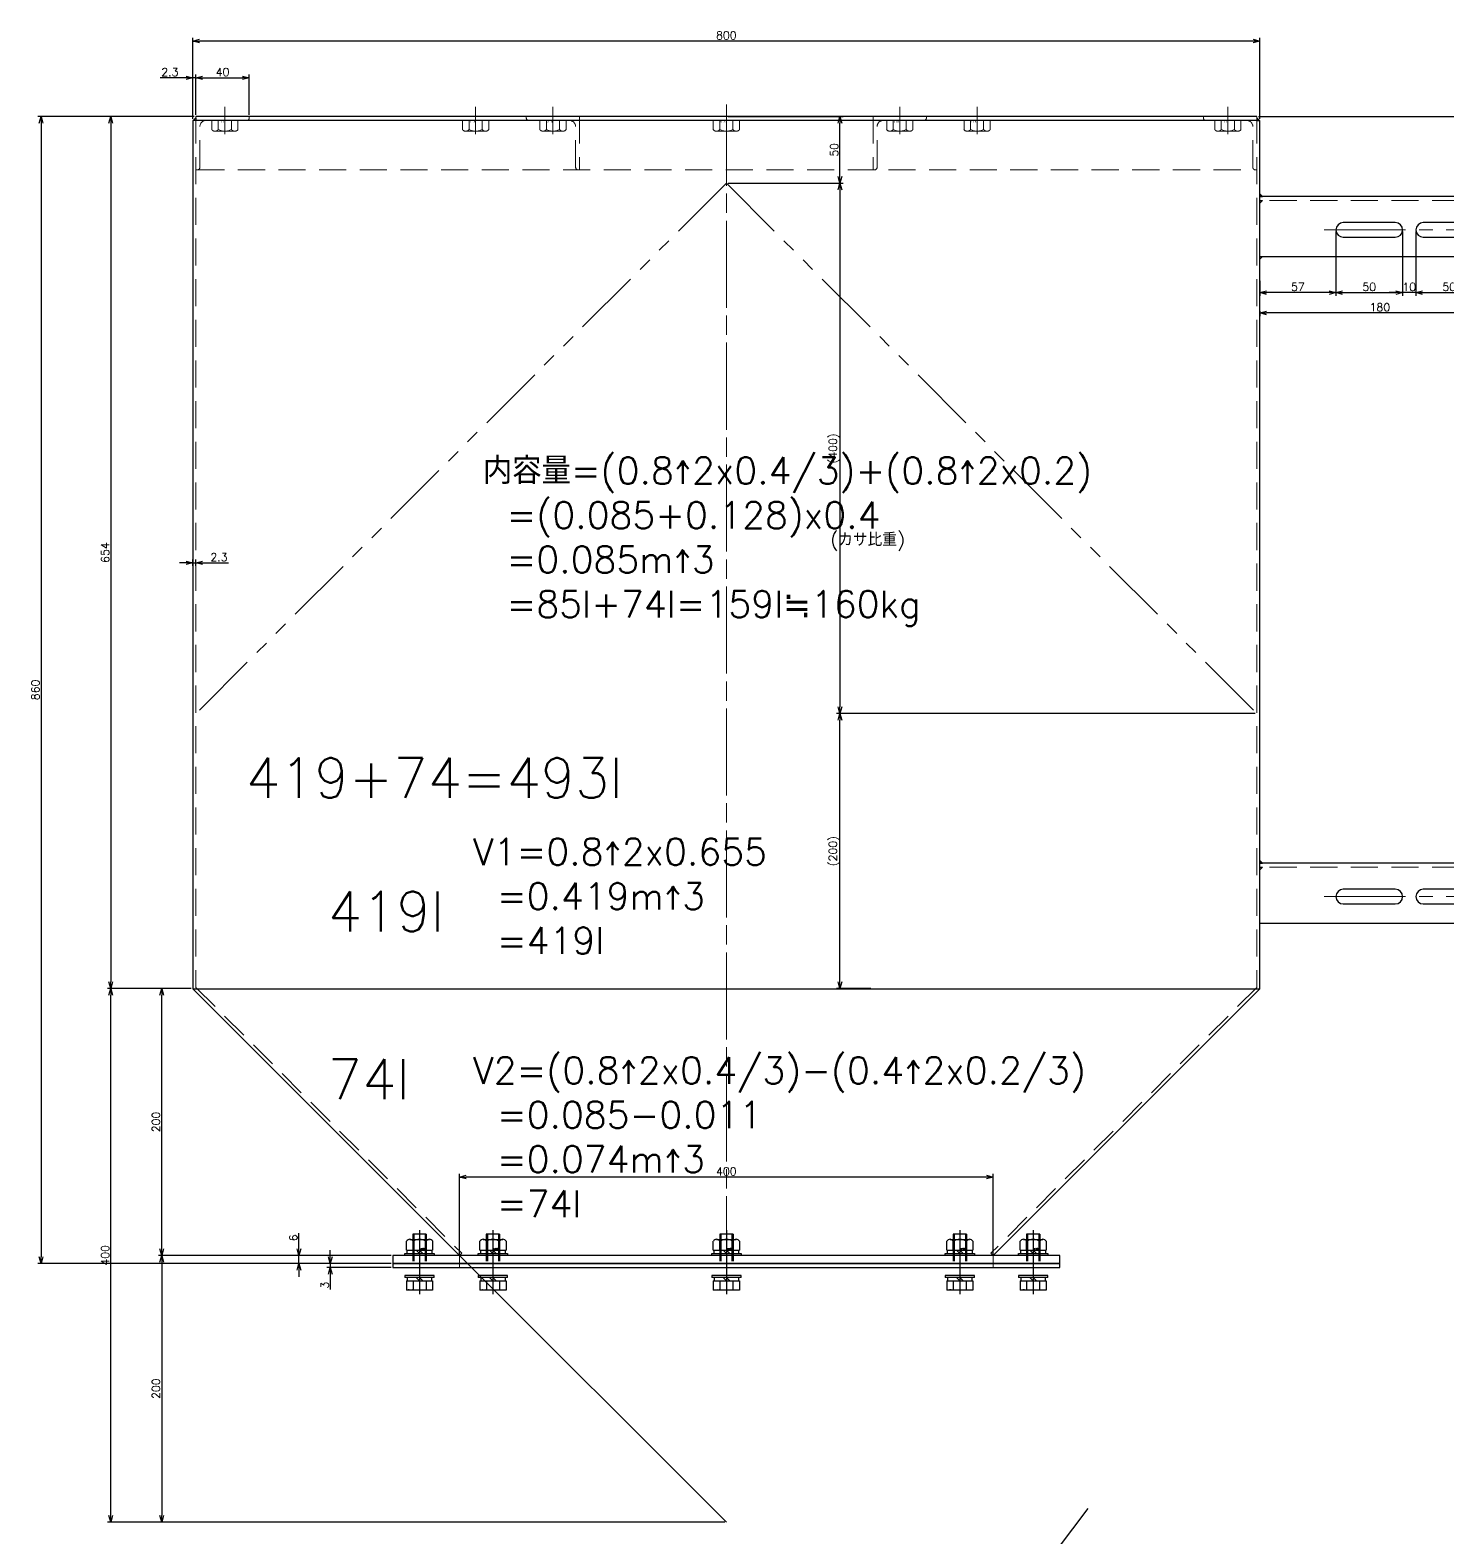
# Model space of a CAD drawing. Header units: millimetres. Extents: x 0 to 49006, y -7876 to 6995.
# Drawn here: x 12157 to 13220, y -3226 to -2095 of the extents above; entities that cross this region are included whole.
import ezdxf

# ---------------------------------------------------------------- set-up
doc = ezdxf.new("R2010")
doc.units = ezdxf.units.MM
doc.header["$LTSCALE"] = 3.2
doc.header["$PDMODE"] = 99
doc.header["$PDSIZE"] = 1
for name, pattern in [('CENTER2', [28.575, 19.05, -3.175, 3.175, -3.175]), ('HIDDEN', [9.525, 6.35, -3.175]), ('PHANTOM2', [31.75, 15.875, -3.175, 3.175, -3.175, 3.175, -3.175])]:
    doc.linetypes.add(name, pattern=pattern)
for name, color, linetype, lineweight in [('04_HIDDEN', 2, 'HIDDEN', 13), ('05_CENTER', 4, 'CENTER2', 13), ('06_PHANTOM', 2, 'PHANTOM2', 13), ('08_DIM', 3, 'Continuous', 13)]:
    doc.layers.add(name, color=color, linetype=linetype, lineweight=lineweight)
doc.layers.add('10_DRAFT', color=8, linetype='Continuous', lineweight=0, plot=False)
doc.styles.add('KANJI0', font='txt.shx', dxfattribs={"width": 0.9, "height": 30, "bigfont": 'bigfont'})
doc.styles.add('KSS_TXT', font='txt.shx', dxfattribs={"bigfont": 'extfont2.shx'})
doc.styles.add('KSS_TXT_L', font='txt.shx', dxfattribs={"height": 36, "bigfont": 'extfont2.shx'})
doc.dimstyles.new('KSS_DIM', dxfattribs={"dimscale": 12, "dimtxt": 3, "dimasz": 2.5, "dimexe": 1.25, "dimexo": 0.625, "dimtad": 1, "dimdsep": 46, "dimtxsty": 'KSS_TXT', "dimblk": 'OPEN30', "dimcen": 0, "dimazin": 2, "dimtfac": 0.75, "dimtmove": 0, "dimatfit": 3, "dimldrblk": 'OPEN30', "dimfxl": 1.25, "dimtolj": 1, "dimarcsym": 0})

# ---------------------------------------------------------------- blocks, each defined once
blk = doc.blocks.new('A$C1A3C2C0C_1_1_2_1')
at = {"color": 0, "linetype": 'CENTER2'}
blk.add_line((0, -34), (0, 14), dxfattribs=at)
at = {"color": 0}
for p, q in [((-11, 1.5), (11, 1.5)), ((-11, 1.5), (-11, 0)), ((-9.8, 11), (9.8, 11)), ((-9.8, 4), (-9.8, 11)), ((9.8, 4), (-9.8, 4)), ((-9.3, 4), (-9.3, 1.5)), ((-4.9, 4), (-4.9, 11)), ((0, 1.5), (-2.5, 4)), ((0, 4), (2.5, 1.5)), ((4.9, 4), (4.9, 11)), ((9.2, 1.5), (9.2, 4)), ((9.8, 4), (9.8, 11)), ((11, 0), (11, 1.5)), ((-11, 0), (11, 0))]:
    blk.add_line(p, q, dxfattribs=at)
at = {"color": 0, "linetype": 'HIDDEN'}
for p, q in [((-5, -31), (-5, 0)), ((-4.2, -31), (-4.2, 0)), ((4.2, -31), (4.2, 0)), ((5, -31), (5, 0)), ((-5, -31), (5, -31))]:
    blk.add_line(p, q, dxfattribs=at)
at = {"layer": '10_DRAFT', "style": 'KSS_TXT_L'}
blk.add_text('BT-M10x35L,SW,PW', height=0.3, dxfattribs=at).set_placement((5.1, 10.7))
blk = doc.blocks.new('M10Nza_1_1_2_1')
at = {"color": 0}
for p, q in [((-7.3, 12), (7.4, 12)), ((-9.8, 4), (-9.8, 10.7)), ((-9.8, 4), (9.8, 4)), ((-9.2, 1.5), (-9.2, 4)), ((-4.9, 4), (-4.9, 10.7)), ((0, 1.5), (-2.5, 4)), ((0, 4), (2.5, 1.5)), ((4.9, 10.7), (4.9, 4)), ((9.2, 4), (9.2, 1.5)), ((9.8, 10.7), (9.8, 4))]:
    blk.add_line(p, q, dxfattribs=at)
at = {"color": 0, "linetype": 'CENTER2'}
blk.add_line((0, 12), (0, 0), dxfattribs=at)
at = {"color": 0}
blk.add_lwpolyline([(-11, 1.5), (11, 1.5), (11, 0), (-11, 0)], close=True, dxfattribs=at)
for centre, radius, start, end in [((-7.3, 9.1), 2.94, 33.626, 146.374), ((0, 2.2), 9.8, 60, 120), ((7.4, 9.1), 2.94, 33.626, 146.374)]:
    blk.add_arc(centre, radius, start, end, dxfattribs=at)
at = {"layer": '10_DRAFT', "style": 'KSS_TXT'}
blk.add_text('M10', height=1.25, dxfattribs=at).set_placement((0.3, 4.1))
blk = doc.blocks.new('_Open30')
at = {"color": 0, "linetype": 'ByBlock', "lineweight": -2}
for p, q in [((-1, 0.27), (0, 0)), ((0, 0), (-1, -0.27)), ((0, 0), (-1, 0))]:
    blk.add_line(p, q, dxfattribs=at)
blk = doc.blocks.new('*D598')
at = {"layer": '08_DIM', "color": 0, "lineweight": -2, "transparency": 16777216}
for p, q in [((12281.1, -2158.5), (12281.1, -2128.2)), ((12286.1, -2130.7), (12316.1, -2130.7)), ((12321.1, -2158.5), (12321.1, -2128.2))]:
    blk.add_line(p, q, dxfattribs=at)
at = {"layer": 'Defpoints', "color": 0, "transparency": 16777216}
for p in [(12321.1, -2130.7), (12281.1, -2159.7), (12321.1, -2159.7)]:
    blk.add_point(p, dxfattribs=at)
at = {"layer": '08_DIM', "color": 0, "lineweight": -2, "transparency": 16777216, "xscale": 5, "yscale": 5, "zscale": 5, "rotation": 180}
blk.add_blockref('_Open30', (12281.1, -2130.7), dxfattribs=at)
at = {"layer": '08_DIM', "color": 0, "lineweight": -2, "transparency": 16777216, "xscale": 5, "yscale": 5, "zscale": 5}
blk.add_blockref('_Open30', (12321.1, -2130.7), dxfattribs=at)
at = {"layer": '08_DIM', "color": 0, "transparency": 16777216, "insert": (12301.1, -2126.4), "char_height": 6, "attachment_point": 5, "style": 'KSS_TXT'}
blk.add_mtext('\\A1;40', dxfattribs=at)
blk = doc.blocks.new('*D611')
at = {"layer": '08_DIM', "color": 0, "lineweight": -2, "transparency": 16777216}
for p, q in [((12273.8, -2494.4), (12268.8, -2494.4)), ((12278.8, -2496.7), (12278.8, -2491.9)), ((12278.8, -2494.4), (12281.1, -2494.4)), ((12281.1, -2496.7), (12281.1, -2491.9)), ((12286.1, -2494.4), (12305.6, -2494.4))]:
    blk.add_line(p, q, dxfattribs=at)
at = {"layer": 'Defpoints', "color": 0, "transparency": 16777216}
for p in [(12278.8, -2497.9), (12281.1, -2494.4), (12281.1, -2497.9)]:
    blk.add_point(p, dxfattribs=at)
at = {"layer": '08_DIM', "color": 0, "lineweight": -2, "transparency": 16777216, "xscale": 5, "yscale": 5, "zscale": 5}
blk.add_blockref('_Open30', (12278.8, -2494.4), dxfattribs=at)
at = {"layer": '08_DIM', "color": 0, "lineweight": -2, "transparency": 16777216, "xscale": 5, "yscale": 5, "zscale": 5, "rotation": 180}
blk.add_blockref('_Open30', (12281.1, -2494.4), dxfattribs=at)
at = {"layer": '08_DIM', "color": 0, "transparency": 16777216, "insert": (12298.4, -2490.2), "char_height": 6, "attachment_point": 5, "style": 'KSS_TXT'}
blk.add_mtext('\\A1;2.3', dxfattribs=at)
blk = doc.blocks.new('A$C6D2F3CDD_1_1')
at = {"color": 0}
for p, q in [((0, 0), (0, -40)), ((0, 0), (40, 0)), ((40, -1), (40, 0)), ((3, -38), (3, -7.5)), ((7.5, -3), (38, -3)), ((1, -40), (0, -40))]:
    blk.add_line(p, q, dxfattribs=at)
for centre, radius, start, end in [((7.5, -7.5), 4.5, 90, 180), ((38, -1), 2, 270, 0), ((1, -38), 2, 270, 0)]:
    blk.add_arc(centre, radius, start, end, dxfattribs=at)
blk = doc.blocks.new('M10Nu_1_1')
at = {"color": 0}
for p, q in [((-9.8, 0), (-9.8, 6.7)), ((-9.8, 0), (9.8, 0)), ((-7.4, 8), (7.4, 8)), ((-4.9, 0), (-4.9, 6.7)), ((4.9, 6.7), (4.9, 0)), ((9.8, 6.7), (9.8, 0))]:
    blk.add_line(p, q, dxfattribs=at)
at = {"color": 0, "linetype": 'CENTER2'}
blk.add_line((0, 8), (0, 0), dxfattribs=at)
at = {"color": 0}
for centre, radius, start, end in [((-7.4, 5.1), 2.94, 33.626, 146.374), ((0, -1.8), 9.8, 60, 120), ((7.4, 5.1), 2.94, 33.626, 146.374)]:
    blk.add_arc(centre, radius, start, end, dxfattribs=at)
at = {"layer": '10_DRAFT', "style": 'KANJI0', "width": 0.82}
blk.add_text('Ｍ１０', height=1.25, dxfattribs=at).set_placement((0.3, 0.1))
blk = doc.blocks.new('A$C7D054742_1_1')
at = {"color": 0}
for p, q in [((397.7, 860), (-397.7, 860)), ((-400, 857), (-400, 206)), ((400, 857), (-400, 857)), ((400, 206), (400, 857)), ((580, 800), (400, 800)), ((580, 760), (580, 800)), ((501.5, 780.5), (462.5, 780.5)), ((561.5, 780.5), (522.5, 780.5)), ((462.5, 769.5), (501.5, 769.5)), ((522.5, 769.5), (561.5, 769.5)), ((575, 755), (580, 760)), ((400, 755), (575, 755)), ((580, 300), (400, 300)), ((580, 260), (580, 300)), ((501.5, 280.5), (462.5, 280.5)), ((561.5, 280.5), (522.5, 280.5)), ((462.5, 269.5), (501.5, 269.5)), ((522.5, 269.5), (561.5, 269.5)), ((400, 255), (575, 255)), ((575, 255), (580, 260)), ((-400, 206), (400, 206)), ((-400, 206), (-200, 6)), ((400, 206), (200, 6))]:
    blk.add_line(p, q, dxfattribs=at)
at = {"color": 3}
for points in [[(-397.7, 857), (-399.7, 857), (-397.7, 859), (-397.7, 859)], [(397.7, 857), (399.7, 857), (397.7, 859), (397.7, 859)], [(400, 800), (402, 800), (400, 802), (400, 802)], [(400, 797), (402, 797), (400, 795), (400, 795)], [(400, 755), (402, 755), (400, 753), (400, 753)], [(400, 300), (402, 300), (400, 302), (400, 302)], [(400, 297), (402, 297), (400, 295), (400, 295)]]:
    blk.add_lwpolyline(points, close=True, dxfattribs=at)
at = {"color": 0}
blk.add_lwpolyline([(-250, 0), (250, 0), (250, 6), (-250, 6)], close=True, dxfattribs=at)
blk.add_lwpolyline([(-250, 0), (250, 0), (250, 6), (-250, 6)], close=True, dxfattribs=at)
for centre, start, end in [((462.5, 775), 90, 270), ((501.5, 775), 270, 90), ((522.5, 775), 90, 270), ((561.5, 775), 270, 90), ((462.5, 275), 90, 270), ((501.5, 275), 270, 90), ((522.5, 275), 90, 270), ((561.5, 275), 270, 90)]:
    blk.add_arc(centre, 5.5, start, end, dxfattribs=at)
at = {"layer": '04_HIDDEN'}
for p, q in [((-397.7, 860), (-397.7, 207)), ((397.7, 860), (397.7, 207)), ((-396.7, 820), (396.7, 820)), ((580, 797), (400, 797)), ((580, 297), (400, 297)), ((-397.7, 207), (-198.4, 7.6)), ((397.7, 207), (198.4, 7.6)), ((-200, 6), (-198.4, 7.6)), ((-200, 6), (-200, 0)), ((-200, 0), (-200, 6)), ((200, 6), (198.4, 7.6)), ((200, 6), (200, 0)), ((200, 0), (200, 6))]:
    blk.add_line(p, q, dxfattribs=at)
at = {"layer": '05_CENTER'}
for p, q in [((-376, 846.7), (-376, 867.3)), ((-188, 846.7), (-188, 867.3)), ((-130, 846.7), (-130, 867.3)), ((130, 846.7), (130, 867.3)), ((188, 846.7), (188, 867.3)), ((376, 846.7), (376, 867.3)), ((448.3, 775), (575.7, 775)), ((448.3, 275), (575.7, 275)), ((-230, 13.5), (-230, -7.7)), ((-175, 13.5), (-175, -7.7)), ((175, 13.5), (175, -7.7)), ((230, 13.5), (230, -7.7))]:
    blk.add_line(p, q, dxfattribs=at)
blk.add_lwpolyline([(0, 869), (0, -10.6)], close=True, dxfattribs=at)
at = {"layer": '04_HIDDEN'}
for p in [(-397.7, 860), (110, 860)]:
    blk.add_blockref('A$C6D2F3CDD_1_1', p, dxfattribs=at)
at = {"layer": '04_HIDDEN', "xscale": -1}
for p in [(-110, 860), (397.7, 860)]:
    blk.add_blockref('A$C6D2F3CDD_1_1', p, dxfattribs=at)
at = {"layer": '04_HIDDEN', "rotation": 180}
for p in [(-376, 857), (-188, 857), (0, 857), (188, 857), (376, 857)]:
    blk.add_blockref('M10Nu_1_1', p, dxfattribs=at)
at = {"layer": '04_HIDDEN', "color": 9, "rotation": 180}
for p in [(-130, 857), (130, 857)]:
    blk.add_blockref('M10Nu_1_1', p, dxfattribs=at)
blk = doc.blocks.new('A$C45B13965_1_1')
at = {"color": 3}
blk.add_lwpolyline([(-250, -3), (250, -3), (250, 0), (-250, 0)], close=True, dxfattribs=at)
at = {"layer": '04_HIDDEN', "color": 3}
for p, q in [((-200, 0), (-200, -3)), ((200, 0), (200, -3))]:
    blk.add_line(p, q, dxfattribs=at)
at = {"layer": '05_CENTER'}
for p, q in [((-230, 5.2), (-230, -8.4)), ((230, 5.2), (230, -8.4))]:
    blk.add_line(p, q, dxfattribs=at)
at = {"layer": '10_DRAFT'}
blk.add_line((0, 0), (0, -3), dxfattribs=at)
blk = doc.blocks.new('*D1374')
at = {"layer": '08_DIM', "color": 0, "lineweight": -2, "transparency": 16777216}
for p, q in [((12277.6, -2813.7), (12214.8, -2813.7)), ((12217.3, -3208.7), (12217.3, -2818.7)), ((12677.6, -3213.7), (12214.8, -3213.7))]:
    blk.add_line(p, q, dxfattribs=at)
at = {"layer": 'Defpoints', "color": 0, "transparency": 16777216}
for p in [(12217.3, -2813.7), (12278.8, -2813.7), (12678.8, -3213.7)]:
    blk.add_point(p, dxfattribs=at)
at = {"layer": '08_DIM', "color": 0, "lineweight": -2, "transparency": 16777216, "xscale": 5, "yscale": 5, "zscale": 5}
for p, rotation in [((12217.3, -2813.7), 90), ((12217.3, -3213.7), 270)]:
    blk.add_blockref('_Open30', p, dxfattribs=dict(at, rotation=rotation))
at = {"layer": '08_DIM', "color": 0, "transparency": 16777216, "insert": (12213.1, -3013.7), "char_height": 6, "attachment_point": 5, "rotation": 90, "style": 'KSS_TXT'}
blk.add_mtext('\\A1;400', dxfattribs=at)
blk = doc.blocks.new('*D1375')
at = {"layer": '08_DIM', "color": 0, "lineweight": -2, "transparency": 16777216}
for p, q in [((12427.6, -3013.7), (12253, -3013.7)), ((12255.5, -3018.7), (12255.5, -3208.7)), ((12677.6, -3213.7), (12253, -3213.7))]:
    blk.add_line(p, q, dxfattribs=at)
at = {"layer": 'Defpoints', "color": 0, "transparency": 16777216}
for p in [(12428.8, -3013.7), (12255.5, -3213.7), (12678.8, -3213.7)]:
    blk.add_point(p, dxfattribs=at)
at = {"layer": '08_DIM', "color": 0, "lineweight": -2, "transparency": 16777216, "xscale": 5, "yscale": 5, "zscale": 5}
for p, rotation in [((12255.5, -3013.7), 90), ((12255.5, -3213.7), 270)]:
    blk.add_blockref('_Open30', p, dxfattribs=dict(at, rotation=rotation))
at = {"layer": '08_DIM', "color": 0, "transparency": 16777216, "insert": (12251.2, -3113.7), "char_height": 6, "attachment_point": 5, "rotation": 90, "style": 'KSS_TXT'}
blk.add_mtext('\\A1;200', dxfattribs=at)
blk = doc.blocks.new('*D1376')
at = {"layer": '08_DIM', "color": 0, "lineweight": -2, "transparency": 16777216}
for p, q in [((12478.8, -3013.5), (12478.8, -2952.5)), ((12873.8, -2955), (12483.8, -2955)), ((12878.8, -3013.5), (12878.8, -2952.5))]:
    blk.add_line(p, q, dxfattribs=at)
at = {"layer": 'Defpoints', "color": 0, "transparency": 16777216}
for p in [(12478.8, -2955), (12478.8, -3014.7), (12878.8, -3014.7)]:
    blk.add_point(p, dxfattribs=at)
at = {"layer": '08_DIM', "color": 0, "lineweight": -2, "transparency": 16777216, "xscale": 5, "yscale": 5, "zscale": 5, "rotation": 180}
blk.add_blockref('_Open30', (12478.8, -2955), dxfattribs=at)
at = {"layer": '08_DIM', "color": 0, "lineweight": -2, "transparency": 16777216, "xscale": 5, "yscale": 5, "zscale": 5}
blk.add_blockref('_Open30', (12878.8, -2955), dxfattribs=at)
at = {"layer": '08_DIM', "color": 0, "transparency": 16777216, "insert": (12678.8, -2950.8), "char_height": 6, "attachment_point": 5, "style": 'KSS_TXT'}
blk.add_mtext('\\A1;400', dxfattribs=at)
blk = doc.blocks.new('*D1377')
at = {"layer": '08_DIM', "color": 0, "lineweight": -2, "transparency": 16777216}
for p, q in [((12279.9, -2159.7), (12214.8, -2159.7)), ((12217.3, -2164.7), (12217.3, -2808.7)), ((12277.6, -2813.7), (12214.8, -2813.7))]:
    blk.add_line(p, q, dxfattribs=at)
at = {"layer": 'Defpoints', "color": 0, "transparency": 16777216}
for p in [(12281.1, -2159.7), (12217.3, -2813.7), (12278.8, -2813.7)]:
    blk.add_point(p, dxfattribs=at)
at = {"layer": '08_DIM', "color": 0, "lineweight": -2, "transparency": 16777216, "xscale": 5, "yscale": 5, "zscale": 5}
for p, rotation in [((12217.3, -2159.7), 90), ((12217.3, -2813.7), 270)]:
    blk.add_blockref('_Open30', p, dxfattribs=dict(at, rotation=rotation))
at = {"layer": '08_DIM', "color": 0, "transparency": 16777216, "insert": (12213.1, -2486.7), "char_height": 6, "attachment_point": 5, "rotation": 90, "style": 'KSS_TXT'}
blk.add_mtext('\\A1;654', dxfattribs=at)
blk = doc.blocks.new('*D1378')
at = {"layer": '08_DIM', "color": 0, "lineweight": -2, "transparency": 16777216}
for p, q in [((12277.6, -2813.7), (12253, -2813.7)), ((12255.5, -3008.7), (12255.5, -2818.7)), ((12427.6, -3013.7), (12253, -3013.7))]:
    blk.add_line(p, q, dxfattribs=at)
at = {"layer": 'Defpoints', "color": 0, "transparency": 16777216}
for p in [(12255.5, -2813.7), (12278.8, -2813.7), (12428.8, -3013.7)]:
    blk.add_point(p, dxfattribs=at)
at = {"layer": '08_DIM', "color": 0, "lineweight": -2, "transparency": 16777216, "xscale": 5, "yscale": 5, "zscale": 5}
for p, rotation in [((12255.5, -2813.7), 90), ((12255.5, -3013.7), 270)]:
    blk.add_blockref('_Open30', p, dxfattribs=dict(at, rotation=rotation))
at = {"layer": '08_DIM', "color": 0, "transparency": 16777216, "insert": (12251.2, -2913.7), "char_height": 6, "attachment_point": 5, "rotation": 90, "style": 'KSS_TXT'}
blk.add_mtext('\\A1;200', dxfattribs=at)
blk = doc.blocks.new('*D1380')
at = {"layer": '08_DIM', "color": 0, "lineweight": -2, "transparency": 16777216}
for p, q in [((12279.9, -2159.7), (12162.5, -2159.7)), ((12165, -2164.7), (12165, -3014.7)), ((12427.6, -3019.7), (12162.5, -3019.7))]:
    blk.add_line(p, q, dxfattribs=at)
at = {"layer": 'Defpoints', "color": 0, "transparency": 16777216}
for p in [(12281.1, -2159.7), (12165, -3019.7), (12428.8, -3019.7)]:
    blk.add_point(p, dxfattribs=at)
at = {"layer": '08_DIM', "color": 0, "lineweight": -2, "transparency": 16777216, "xscale": 5, "yscale": 5, "zscale": 5}
for p, rotation in [((12165, -2159.7), 90), ((12165, -3019.7), 270)]:
    blk.add_blockref('_Open30', p, dxfattribs=dict(at, rotation=rotation))
at = {"layer": '08_DIM', "color": 0, "transparency": 16777216, "insert": (12160.8, -2589.7), "char_height": 6, "attachment_point": 5, "rotation": 90, "style": 'KSS_TXT'}
blk.add_mtext('\\A1;860', dxfattribs=at)
blk = doc.blocks.new('*D1383')
at = {"layer": '08_DIM', "color": 0, "lineweight": -2, "transparency": 16777216}
for p, q in [((12278.8, -2161.5), (12278.8, -2100.6)), ((13078.8, -2161.5), (13078.8, -2100.6)), ((13073.8, -2103.1), (12283.8, -2103.1))]:
    blk.add_line(p, q, dxfattribs=at)
at = {"layer": 'Defpoints', "color": 0, "transparency": 16777216}
for p in [(12278.8, -2103.1), (12278.8, -2162.7), (13078.8, -2162.7)]:
    blk.add_point(p, dxfattribs=at)
at = {"layer": '08_DIM', "color": 0, "lineweight": -2, "transparency": 16777216, "xscale": 5, "yscale": 5, "zscale": 5, "rotation": 180}
blk.add_blockref('_Open30', (12278.8, -2103.1), dxfattribs=at)
at = {"layer": '08_DIM', "color": 0, "lineweight": -2, "transparency": 16777216, "xscale": 5, "yscale": 5, "zscale": 5}
blk.add_blockref('_Open30', (13078.8, -2103.1), dxfattribs=at)
at = {"layer": '08_DIM', "color": 0, "transparency": 16777216, "insert": (12678.8, -2098.9), "char_height": 6, "attachment_point": 5, "style": 'KSS_TXT'}
blk.add_mtext('\\A1;800', dxfattribs=at)
blk = doc.blocks.new('*D1384')
at = {"layer": '08_DIM', "color": 0, "lineweight": -2, "transparency": 16777216}
for p, q in [((12358.4, -3008.7), (12358.4, -2997.2)), ((12427.6, -3013.7), (12355.9, -3013.7)), ((12358.4, -3019.7), (12358.4, -3013.7)), ((12427.6, -3019.7), (12355.9, -3019.7)), ((12358.4, -3024.7), (12358.4, -3029.7))]:
    blk.add_line(p, q, dxfattribs=at)
at = {"layer": 'Defpoints', "color": 0, "transparency": 16777216}
for p in [(12358.4, -3013.7), (12428.8, -3013.7), (12428.8, -3019.7)]:
    blk.add_point(p, dxfattribs=at)
at = {"layer": '08_DIM', "color": 0, "lineweight": -2, "transparency": 16777216, "xscale": 5, "yscale": 5, "zscale": 5}
for p, rotation in [((12358.4, -3013.7), 270), ((12358.4, -3019.7), 90)]:
    blk.add_blockref('_Open30', p, dxfattribs=dict(at, rotation=rotation))
at = {"layer": '08_DIM', "color": 0, "transparency": 16777216, "insert": (12354.2, -3000.5), "char_height": 6, "attachment_point": 5, "rotation": 90, "style": 'KSS_TXT'}
blk.add_mtext('\\A1;6', dxfattribs=at)
blk = doc.blocks.new('*D1385')
at = {"layer": '08_DIM', "color": 0, "lineweight": -2, "transparency": 16777216}
for p, q in [((12381.9, -3014.7), (12381.9, -3009.7)), ((12427.6, -3019.7), (12379.4, -3019.7)), ((12427.6, -3022.7), (12379.4, -3022.7)), ((12381.9, -3019.7), (12381.9, -3022.7)), ((12381.9, -3027.7), (12381.9, -3039.2))]:
    blk.add_line(p, q, dxfattribs=at)
at = {"layer": 'Defpoints', "color": 0, "transparency": 16777216}
for p in [(12381.9, -3022.7), (12428.8, -3019.7), (12428.8, -3022.7)]:
    blk.add_point(p, dxfattribs=at)
at = {"layer": '08_DIM', "color": 0, "lineweight": -2, "transparency": 16777216, "xscale": 5, "yscale": 5, "zscale": 5}
for p, rotation in [((12381.9, -3019.7), 270), ((12381.9, -3022.7), 90)]:
    blk.add_blockref('_Open30', p, dxfattribs=dict(at, rotation=rotation))
at = {"layer": '08_DIM', "color": 0, "transparency": 16777216, "insert": (12377.7, -3036), "char_height": 6, "attachment_point": 5, "rotation": 90, "style": 'KSS_TXT'}
blk.add_mtext('\\A1;3', dxfattribs=at)
blk = doc.blocks.new('*D1462')
at = {"layer": '08_DIM', "color": 0, "lineweight": -2, "transparency": 16777216}
for p, q in [((12273.8, -2130.7), (12254.3, -2130.7)), ((12278.8, -2161.5), (12278.8, -2128.2)), ((12281.1, -2130.7), (12278.8, -2130.7)), ((12281.1, -2158.5), (12281.1, -2128.2)), ((12286.1, -2130.7), (12291.1, -2130.7))]:
    blk.add_line(p, q, dxfattribs=at)
at = {"layer": 'Defpoints', "color": 0, "transparency": 16777216}
for p in [(12278.8, -2130.7), (12278.8, -2162.7), (12281.1, -2159.7)]:
    blk.add_point(p, dxfattribs=at)
at = {"layer": '08_DIM', "color": 0, "lineweight": -2, "transparency": 16777216, "xscale": 5, "yscale": 5, "zscale": 5}
blk.add_blockref('_Open30', (12278.8, -2130.7), dxfattribs=at)
at = {"layer": '08_DIM', "color": 0, "lineweight": -2, "transparency": 16777216, "xscale": 5, "yscale": 5, "zscale": 5, "rotation": 180}
blk.add_blockref('_Open30', (12281.1, -2130.7), dxfattribs=at)
at = {"layer": '08_DIM', "color": 0, "transparency": 16777216, "insert": (12261.6, -2126.4), "char_height": 6, "attachment_point": 5, "style": 'KSS_TXT'}
blk.add_mtext('\\A1;2.3', dxfattribs=at)
blk = doc.blocks.new('*D1466')
at = {"layer": '08_DIM', "color": 0, "lineweight": -2, "transparency": 16777216}
for p, q in [((12680.1, -2159.7), (12766.5, -2159.7)), ((12764, -2204.7), (12764, -2164.7)), ((12680.1, -2209.7), (12766.5, -2209.7))]:
    blk.add_line(p, q, dxfattribs=at)
at = {"layer": 'Defpoints', "color": 0, "transparency": 16777216}
for p in [(12678.8, -2159.7), (12764, -2159.7), (12678.8, -2209.7)]:
    blk.add_point(p, dxfattribs=at)
at = {"layer": '08_DIM', "color": 0, "lineweight": -2, "transparency": 16777216, "xscale": 5, "yscale": 5, "zscale": 5}
for p, rotation in [((12764, -2159.7), 90), ((12764, -2209.7), 270)]:
    blk.add_blockref('_Open30', p, dxfattribs=dict(at, rotation=rotation))
at = {"layer": '08_DIM', "color": 0, "transparency": 16777216, "insert": (12759.7, -2184.7), "char_height": 6, "attachment_point": 5, "rotation": 90, "style": 'KSS_TXT'}
blk.add_mtext('\\A1;50', dxfattribs=at)
blk = doc.blocks.new('*D1467')
at = {"layer": '08_DIM', "color": 0, "lineweight": -2, "transparency": 16777216}
for p, q in [((12680.1, -2209.7), (12766.5, -2209.7)), ((12764, -2214.7), (12764, -2602.4)), ((13075.3, -2607.4), (12761.5, -2607.4))]:
    blk.add_line(p, q, dxfattribs=at)
at = {"layer": 'Defpoints', "color": 0, "transparency": 16777216}
for p in [(12678.8, -2209.7), (12764, -2607.4), (13076.5, -2607.4)]:
    blk.add_point(p, dxfattribs=at)
at = {"layer": '08_DIM', "color": 0, "lineweight": -2, "transparency": 16777216, "xscale": 5, "yscale": 5, "zscale": 5}
for p, rotation in [((12764, -2209.7), 90), ((12764, -2607.4), 270)]:
    blk.add_blockref('_Open30', p, dxfattribs=dict(at, rotation=rotation))
at = {"layer": '08_DIM', "color": 0, "transparency": 16777216, "insert": (12759.7, -2408.6), "char_height": 6, "attachment_point": 5, "rotation": 90, "style": 'KSS_TXT'}
blk.add_mtext('\\A1;(400)', dxfattribs=at)
blk = doc.blocks.new('*D1468')
at = {"layer": '08_DIM', "color": 0, "lineweight": -2, "transparency": 16777216}
for p, q in [((13075.3, -2607.4), (12761.5, -2607.4)), ((12764, -2808.7), (12764, -2612.4)), ((12787.1, -2813.7), (12761.5, -2813.7))]:
    blk.add_line(p, q, dxfattribs=at)
at = {"layer": 'Defpoints', "color": 0, "transparency": 16777216}
for p in [(12764, -2607.4), (13076.5, -2607.4), (12788.3, -2813.7)]:
    blk.add_point(p, dxfattribs=at)
at = {"layer": '08_DIM', "color": 0, "lineweight": -2, "transparency": 16777216, "xscale": 5, "yscale": 5, "zscale": 5}
for p, rotation in [((12764, -2607.4), 90), ((12764, -2813.7), 270)]:
    blk.add_blockref('_Open30', p, dxfattribs=dict(at, rotation=rotation))
at = {"layer": '08_DIM', "color": 0, "transparency": 16777216, "insert": (12759.7, -2710.6), "char_height": 6, "attachment_point": 5, "rotation": 90, "style": 'KSS_TXT'}
blk.add_mtext('\\A1;(200)', dxfattribs=at)
blk = doc.blocks.new('*D1548')
at = {"layer": '08_DIM', "color": 0, "lineweight": -2, "transparency": 16777216}
for p, q in [((13258.8, -2261), (13258.8, -2309.5)), ((13078.8, -2305.8), (13078.8, -2309.5)), ((13253.8, -2307), (13083.8, -2307))]:
    blk.add_line(p, q, dxfattribs=at)
at = {"layer": 'Defpoints', "color": 0, "transparency": 16777216}
for p in [(13258.8, -2259.7), (13078.8, -2304.5), (13078.8, -2307)]:
    blk.add_point(p, dxfattribs=at)
at = {"layer": '08_DIM', "color": 0, "lineweight": -2, "transparency": 16777216, "xscale": 5, "yscale": 5, "zscale": 5, "rotation": 180}
blk.add_blockref('_Open30', (13078.8, -2307), dxfattribs=at)
at = {"layer": '08_DIM', "color": 0, "lineweight": -2, "transparency": 16777216, "xscale": 5, "yscale": 5, "zscale": 5}
blk.add_blockref('_Open30', (13258.8, -2307), dxfattribs=at)
at = {"layer": '08_DIM', "color": 0, "transparency": 16777216, "insert": (13168.8, -2302.8), "char_height": 6, "attachment_point": 5, "style": 'KSS_TXT'}
blk.add_mtext('\\A1;180', dxfattribs=at)
blk = doc.blocks.new('*D1549')
at = {"layer": '08_DIM', "color": 0, "lineweight": -2, "transparency": 16777216}
for p, q in [((13077.8, -2159.7), (13323.1, -2159.7)), ((13320.6, -2214.7), (13320.6, -2164.7)), ((13260.1, -2219.7), (13323.1, -2219.7))]:
    blk.add_line(p, q, dxfattribs=at)
at = {"layer": 'Defpoints', "color": 0, "transparency": 16777216}
for p in [(13076.5, -2159.7), (13320.6, -2159.7), (13258.8, -2219.7)]:
    blk.add_point(p, dxfattribs=at)
at = {"layer": '08_DIM', "color": 0, "lineweight": -2, "transparency": 16777216, "xscale": 5, "yscale": 5, "zscale": 5}
for p, rotation in [((13320.6, -2159.7), 90), ((13320.6, -2219.7), 270)]:
    blk.add_blockref('_Open30', p, dxfattribs=dict(at, rotation=rotation))
at = {"layer": '08_DIM', "color": 0, "transparency": 16777216, "insert": (13316.4, -2189.7), "char_height": 6, "attachment_point": 5, "rotation": 90, "style": 'KSS_TXT'}
blk.add_mtext('\\A1;60', dxfattribs=at)
blk = doc.blocks.new('*D1552')
at = {"layer": '08_DIM', "color": 0, "lineweight": -2, "transparency": 16777216}
for p, q in [((13135.8, -2246), (13135.8, -2294.3)), ((13078.8, -2283), (13078.8, -2294.3)), ((13130.8, -2291.8), (13083.8, -2291.8))]:
    blk.add_line(p, q, dxfattribs=at)
at = {"layer": 'Defpoints', "color": 0, "transparency": 16777216}
for p in [(13135.8, -2244.7), (13078.8, -2281.8), (13078.8, -2291.8)]:
    blk.add_point(p, dxfattribs=at)
at = {"layer": '08_DIM', "color": 0, "lineweight": -2, "transparency": 16777216, "xscale": 5, "yscale": 5, "zscale": 5, "rotation": 180}
blk.add_blockref('_Open30', (13078.8, -2291.8), dxfattribs=at)
at = {"layer": '08_DIM', "color": 0, "lineweight": -2, "transparency": 16777216, "xscale": 5, "yscale": 5, "zscale": 5}
blk.add_blockref('_Open30', (13135.8, -2291.8), dxfattribs=at)
at = {"layer": '08_DIM', "color": 0, "transparency": 16777216, "insert": (13107.3, -2287.5), "char_height": 6, "attachment_point": 5, "style": 'KSS_TXT'}
blk.add_mtext('\\A1;57', dxfattribs=at)
blk = doc.blocks.new('*D1553')
at = {"layer": '08_DIM', "color": 0, "lineweight": -2, "transparency": 16777216}
for p, q in [((13135.8, -2246), (13135.8, -2294.3)), ((13185.8, -2246), (13185.8, -2294.3)), ((13140.8, -2291.8), (13180.8, -2291.8))]:
    blk.add_line(p, q, dxfattribs=at)
at = {"layer": 'Defpoints', "color": 0, "transparency": 16777216}
for p in [(13135.8, -2244.7), (13185.8, -2244.7), (13185.8, -2291.8)]:
    blk.add_point(p, dxfattribs=at)
at = {"layer": '08_DIM', "color": 0, "lineweight": -2, "transparency": 16777216, "xscale": 5, "yscale": 5, "zscale": 5, "rotation": 180}
blk.add_blockref('_Open30', (13135.8, -2291.8), dxfattribs=at)
at = {"layer": '08_DIM', "color": 0, "lineweight": -2, "transparency": 16777216, "xscale": 5, "yscale": 5, "zscale": 5}
blk.add_blockref('_Open30', (13185.8, -2291.8), dxfattribs=at)
at = {"layer": '08_DIM', "color": 0, "transparency": 16777216, "insert": (13160.8, -2287.5), "char_height": 6, "attachment_point": 5, "style": 'KSS_TXT'}
blk.add_mtext('\\A1;50', dxfattribs=at)
blk = doc.blocks.new('*D1554')
at = {"layer": '08_DIM', "color": 0, "lineweight": -2, "transparency": 16777216}
for p, q in [((13185.8, -2246), (13185.8, -2294.3)), ((13195.8, -2246), (13195.8, -2294.3)), ((13180.8, -2291.8), (13175.8, -2291.8)), ((13195.8, -2291.8), (13185.8, -2291.8)), ((13200.8, -2291.8), (13205.8, -2291.8))]:
    blk.add_line(p, q, dxfattribs=at)
at = {"layer": 'Defpoints', "color": 0, "transparency": 16777216}
for p in [(13185.8, -2244.7), (13195.8, -2244.7), (13185.8, -2291.8)]:
    blk.add_point(p, dxfattribs=at)
at = {"layer": '08_DIM', "color": 0, "lineweight": -2, "transparency": 16777216, "xscale": 5, "yscale": 5, "zscale": 5}
blk.add_blockref('_Open30', (13185.8, -2291.8), dxfattribs=at)
at = {"layer": '08_DIM', "color": 0, "lineweight": -2, "transparency": 16777216, "xscale": 5, "yscale": 5, "zscale": 5, "rotation": 180}
blk.add_blockref('_Open30', (13195.8, -2291.8), dxfattribs=at)
at = {"layer": '08_DIM', "color": 0, "transparency": 16777216, "insert": (13190.8, -2287.5), "char_height": 6, "attachment_point": 5, "style": 'KSS_TXT'}
blk.add_mtext('\\A1;10', dxfattribs=at)
blk = doc.blocks.new('*D1555')
at = {"layer": '08_DIM', "color": 0, "lineweight": -2, "transparency": 16777216}
for p, q in [((13195.8, -2246), (13195.8, -2294.3)), ((13245.8, -2246), (13245.8, -2294.3)), ((13200.8, -2291.8), (13240.8, -2291.8))]:
    blk.add_line(p, q, dxfattribs=at)
at = {"layer": 'Defpoints', "color": 0, "transparency": 16777216}
for p in [(13195.8, -2244.7), (13245.8, -2244.7), (13245.8, -2291.8)]:
    blk.add_point(p, dxfattribs=at)
at = {"layer": '08_DIM', "color": 0, "lineweight": -2, "transparency": 16777216, "xscale": 5, "yscale": 5, "zscale": 5, "rotation": 180}
blk.add_blockref('_Open30', (13195.8, -2291.8), dxfattribs=at)
at = {"layer": '08_DIM', "color": 0, "lineweight": -2, "transparency": 16777216, "xscale": 5, "yscale": 5, "zscale": 5}
blk.add_blockref('_Open30', (13245.8, -2291.8), dxfattribs=at)
at = {"layer": '08_DIM', "color": 0, "transparency": 16777216, "insert": (13220.8, -2287.5), "char_height": 6, "attachment_point": 5, "style": 'KSS_TXT'}
blk.add_mtext('\\A1;50', dxfattribs=at)

msp = doc.modelspace()

# ---------------------------------------------------------------- linework, layer by layer
at = {"color": 3}
msp.add_line((12949.832, -3203.631), (12429.827, -3888.27), dxfattribs=at)
at = {"layer": '06_PHANTOM'}
for q in [(12281.132, -2607.431), (13076.532, -2607.431)]:
    msp.add_line((12678.832, -2209.731), q, dxfattribs=at)
at = {"layer": '10_DRAFT'}
msp.add_line((12678.832, -3213.731), (12478.832, -3013.731), dxfattribs=at)

# ---------------------------------------------------------------- block references
for name, p in [('A$C7D054742_1_1', (12678.832, -3019.731)), ('M10Nza_1_1_2_1', (12448.832, -3013.731)), ('M10Nza_1_1_2_1', (12503.832, -3013.731)), ('M10Nza_1_1_2_1', (12678.832, -3013.731)), ('M10Nza_1_1_2_1', (12853.832, -3013.731)), ('M10Nza_1_1_2_1', (12908.832, -3013.731)), ('A$C45B13965_1_1', (12678.832, -3019.731))]:
    msp.add_blockref(name, p)
at = {"rotation": 180}
for p in [(12448.832, -3028.731), (12503.832, -3028.731), (12678.832, -3028.731), (12853.832, -3028.731), (12908.832, -3028.731)]:
    msp.add_blockref('A$C1A3C2C0C_1_1_2_1', p, dxfattribs=at)

# ---------------------------------------------------------------- texts
at = {"color": 1, "style": 'KSS_TXT'}
for s, height, p in [('(カサ比重)', 10, (12756.739, -2481.955)), ('419+74=493l', 30, (12318.559, -2670.687)), ('419l', 30, (12379.993, -2770.81)), ('74l', 30, (12379.993, -2896.674))]:
    msp.add_text(s, height=height, dxfattribs=at).set_placement(p)
at = {"layer": '08_DIM', "color": 1, "char_height": 20, "attachment_point": 1, "style": 'KSS_TXT'}
for s, width, insert in [('内容量=(0.8^ 2x0.4/3)+(0.8^ 2x0.2)\\P =(0.085+0.128)x0.4\\P =0.085m^ 3\\P =85l+74l=159l≒160kg', 539.40302, (12496.262, -2415.263)), ('V1=0.8^ 2x0.655\\P =0.419m^ 3\\P =419l', 312.75367, (12488.994, -2701.043)), ('V2=(0.8^ 2x0.4/3)-(0.4^ 2x0.2/3)\\P =0.085-0.011\\P =0.074m^ 3\\P =74l', 539.40302, (12488.994, -2864.973))]:
    msp.add_mtext_dynamic_manual_height_columns(s, width=width, gutter_width=150, heights=[0], dxfattribs=dict(at, insert=insert))

# ---------------------------------------------------------------- dimensions: what is measured, and where the dimension line sits
at = {"layer": '08_DIM', "color": 1}
for base, p1, p2, override, picture, middle in [((12278.832, -2103.142), (13078.832, -2162.731), (12278.832, -2162.731), {"dimscale": 2, "dimarcsym": 1}, '*D1383', (12678.832, -2098.892)), ((12478.832, -2955.014), (12878.832, -3014.731), (12478.832, -3014.731), {"dimscale": 2}, '*D1376', (12678.832, -2950.764))]:
    dim = msp.add_linear_dim(base=base, p1=p1, p2=p2, dimstyle='KSS_DIM', override=override, dxfattribs=at)
    dim.commit()
    dim.dimension.update_dxf_attribs({"geometry": picture, "text_midpoint": middle})
for base, p1, p2, angle, override, picture, middle in [((12278.832, -2130.681), (12281.132, -2159.731), (12278.832, -2162.731), 180, {"dimscale": 2, "dimarcsym": 1}, '*D1462', (12261.582, -2126.431)), ((12321.132, -2130.681), (12281.132, -2159.731), (12321.132, -2159.731), 180, {"dimscale": 2, "dimarcsym": 1}, '*D598', (12301.132, -2126.431)), ((12165.045, -3019.731), (12281.132, -2159.731), (12428.832, -3019.731), 90, {"dimscale": 2}, '*D1380', (12160.795, -2589.731)), ((12217.347, -2813.731), (12281.132, -2159.731), (12278.832, -2813.731), 90, {"dimscale": 2}, '*D1377', (12213.093, -2486.731)), ((13320.618, -2159.731), (13258.832, -2219.731), (13076.532, -2159.731), 90, {"dimscale": 2}, '*D1549', (13316.368, -2189.731)), ((13078.832, -2291.754), (13135.832, -2244.731), (13078.832, -2281.754), 0, {"dimscale": 2}, '*D1552', (13107.332, -2287.5)), ((13185.832, -2291.754), (13135.832, -2244.731), (13185.832, -2244.731), 180, {"dimscale": 2}, '*D1553', (13160.832, -2287.5)), ((13185.832, -2291.754), (13195.832, -2244.731), (13185.832, -2244.731), 0, {"dimscale": 2}, '*D1554', (13190.832, -2287.504)), ((13245.832, -2291.754), (13195.832, -2244.731), (13245.832, -2244.731), 180, {"dimscale": 2}, '*D1555', (13220.832, -2287.5)), ((13078.832, -2307.047), (13258.832, -2259.731), (13078.832, -2304.547), 0, {"dimscale": 2}, '*D1548', (13168.832, -2302.797)), ((12281.132, -2494.447), (12278.832, -2497.923), (12281.132, -2497.923), 180, {"dimscale": 2, "dimarcsym": 1}, '*D611', (12298.382, -2490.197)), ((12217.347, -2813.731), (12678.832, -3213.731), (12278.832, -2813.731), 90, {"dimscale": 2}, '*D1374', (12213.097, -3013.731)), ((12255.472, -2813.731), (12428.832, -3013.731), (12278.832, -2813.731), 90, {"dimscale": 2}, '*D1378', (12251.222, -2913.731)), ((12358.408, -3013.731), (12428.832, -3019.731), (12428.832, -3013.731), 90, {"dimscale": 2}, '*D1384', (12354.158, -3000.481)), ((12381.919, -3022.731), (12428.832, -3019.731), (12428.832, -3022.731), 90, {"dimscale": 2}, '*D1385', (12377.669, -3035.981))]:
    dim = msp.add_linear_dim(base=base, p1=p1, p2=p2, angle=angle, dimstyle='KSS_DIM', override=override, dxfattribs=at)
    dim.commit()
    dim.dimension.update_dxf_attribs({"geometry": picture, "text_midpoint": middle})
at = {"layer": '08_DIM'}
for base, p1, p2, picture, middle in [((12763.974, -2159.731), (12678.832, -2209.731), (12678.832, -2159.731), '*D1466', (12759.72, -2184.731)), ((12255.472, -3213.731), (12428.832, -3013.731), (12678.832, -3213.731), '*D1375', (12251.222, -3113.731))]:
    dim = msp.add_linear_dim(base=base, p1=p1, p2=p2, angle=90, dimstyle='KSS_DIM', override={"dimscale": 2}, dxfattribs=at)
    dim.commit()
    dim.dimension.update_dxf_attribs({"geometry": picture, "text_midpoint": middle})
for p1, text, picture, middle in [((12678.832, -2209.731), '(400)', '*D1467', (12759.724, -2408.581)), ((12788.34, -2813.731), '(200)', '*D1468', (12759.724, -2710.581))]:
    dim = msp.add_linear_dim(base=(12763.974, -2607.431), p1=p1, p2=(13076.532, -2607.431), angle=90, text=text, dimstyle='KSS_DIM', override={"dimscale": 2, "dimdec": 0}, dxfattribs=at)
    dim.commit()
    dim.dimension.update_dxf_attribs({"geometry": picture, "text_midpoint": middle})

doc.saveas('drawing.dxf')
